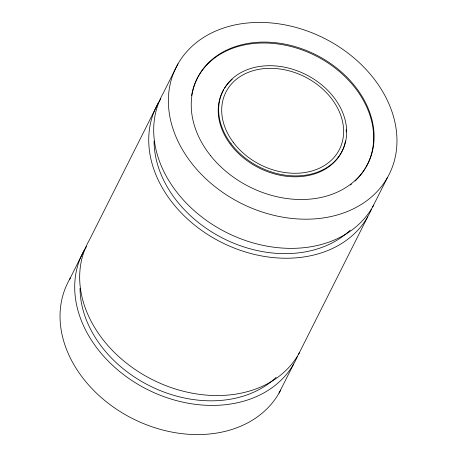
<?xml version="1.0" encoding="UTF-8"?>
<svg xmlns="http://www.w3.org/2000/svg" width="457" height="457" viewBox="0 0 457 457"><rect width="100%" height="100%" fill="white"/><g stroke="black" fill="none" stroke-linecap="round" stroke-linejoin="round"><path stroke-width="0.69" d="M69.67 279.221L84.339 250.059M158.362 102.871L89.304 240.182A119.208 92.383 26.7 0 0 149.239 378.019A119.208 92.383 26.7 0 0 299.661 352.278M178.002 63.831L163.332 93A119.208 92.383 26.7 0 0 223.267 230.836A119.208 92.383 26.7 0 0 373.689 205.09M278.998 393.169L293.668 364.001M298.638 354.129L367.696 216.818M372.661 206.941L387.33 177.779A119.208 92.383 26.7 0 0 270.11 22.85A119.208 92.383 26.7 0 0 190.552 161.784A119.208 92.383 26.7 0 0 387.33 177.779M276.154 377.362A113.644 88.07 26.7 0 1 154.655 388.204A113.644 88.07 26.7 0 1 80.038 288.241M280.678 390.061A119.208 92.383 26.7 0 1 129.634 417.07A119.208 92.383 26.7 0 1 70.361 278.039M297.456 356.374A119.208 92.383 26.7 0 1 145.577 388.576A119.208 92.383 26.7 0 1 86.487 246.534M371.484 209.186A119.208 92.383 26.7 0 1 219.206 241.187A119.208 92.383 26.7 0 1 160.898 98.775M350.182 230.179A113.644 88.07 26.7 0 1 228.677 241.022A113.644 88.07 26.7 0 1 154.066 141.059M191.603 95.547A95.37 73.903 26.7 0 1 307.035 51.847A95.37 73.903 26.7 0 1 365.891 167.376M365.189 168.564A95.37 73.903 26.7 0 1 355.06 180.995M351.444 184.131A95.37 73.903 26.7 0 1 350.353 184.988M345.486 140.893A66.756 51.732 26.7 0 1 264.363 170.404A66.756 51.732 26.7 0 1 223.599 89.795M224.65 88.07A66.756 51.732 26.7 0 1 232.253 79.255M346.115 129.719A66.756 51.732 26.7 0 1 346.212 131.856M210.426 155.46A95.37 73.903 26.7 0 0 367.337 164.68A95.37 73.903 26.7 0 0 270.236 42.273A95.37 73.903 26.7 0 0 210.426 155.46M233.538 142.664A63.58 49.27 26.7 0 0 338.488 151.187A63.58 49.27 26.7 0 0 275.971 68.561A63.58 49.27 26.7 0 0 233.538 142.664M231.082 143.755A66.756 51.732 26.7 0 0 341.276 152.707A66.756 51.732 26.7 0 0 275.634 65.951A66.756 51.732 26.7 0 0 231.082 143.755"/></g></svg>
